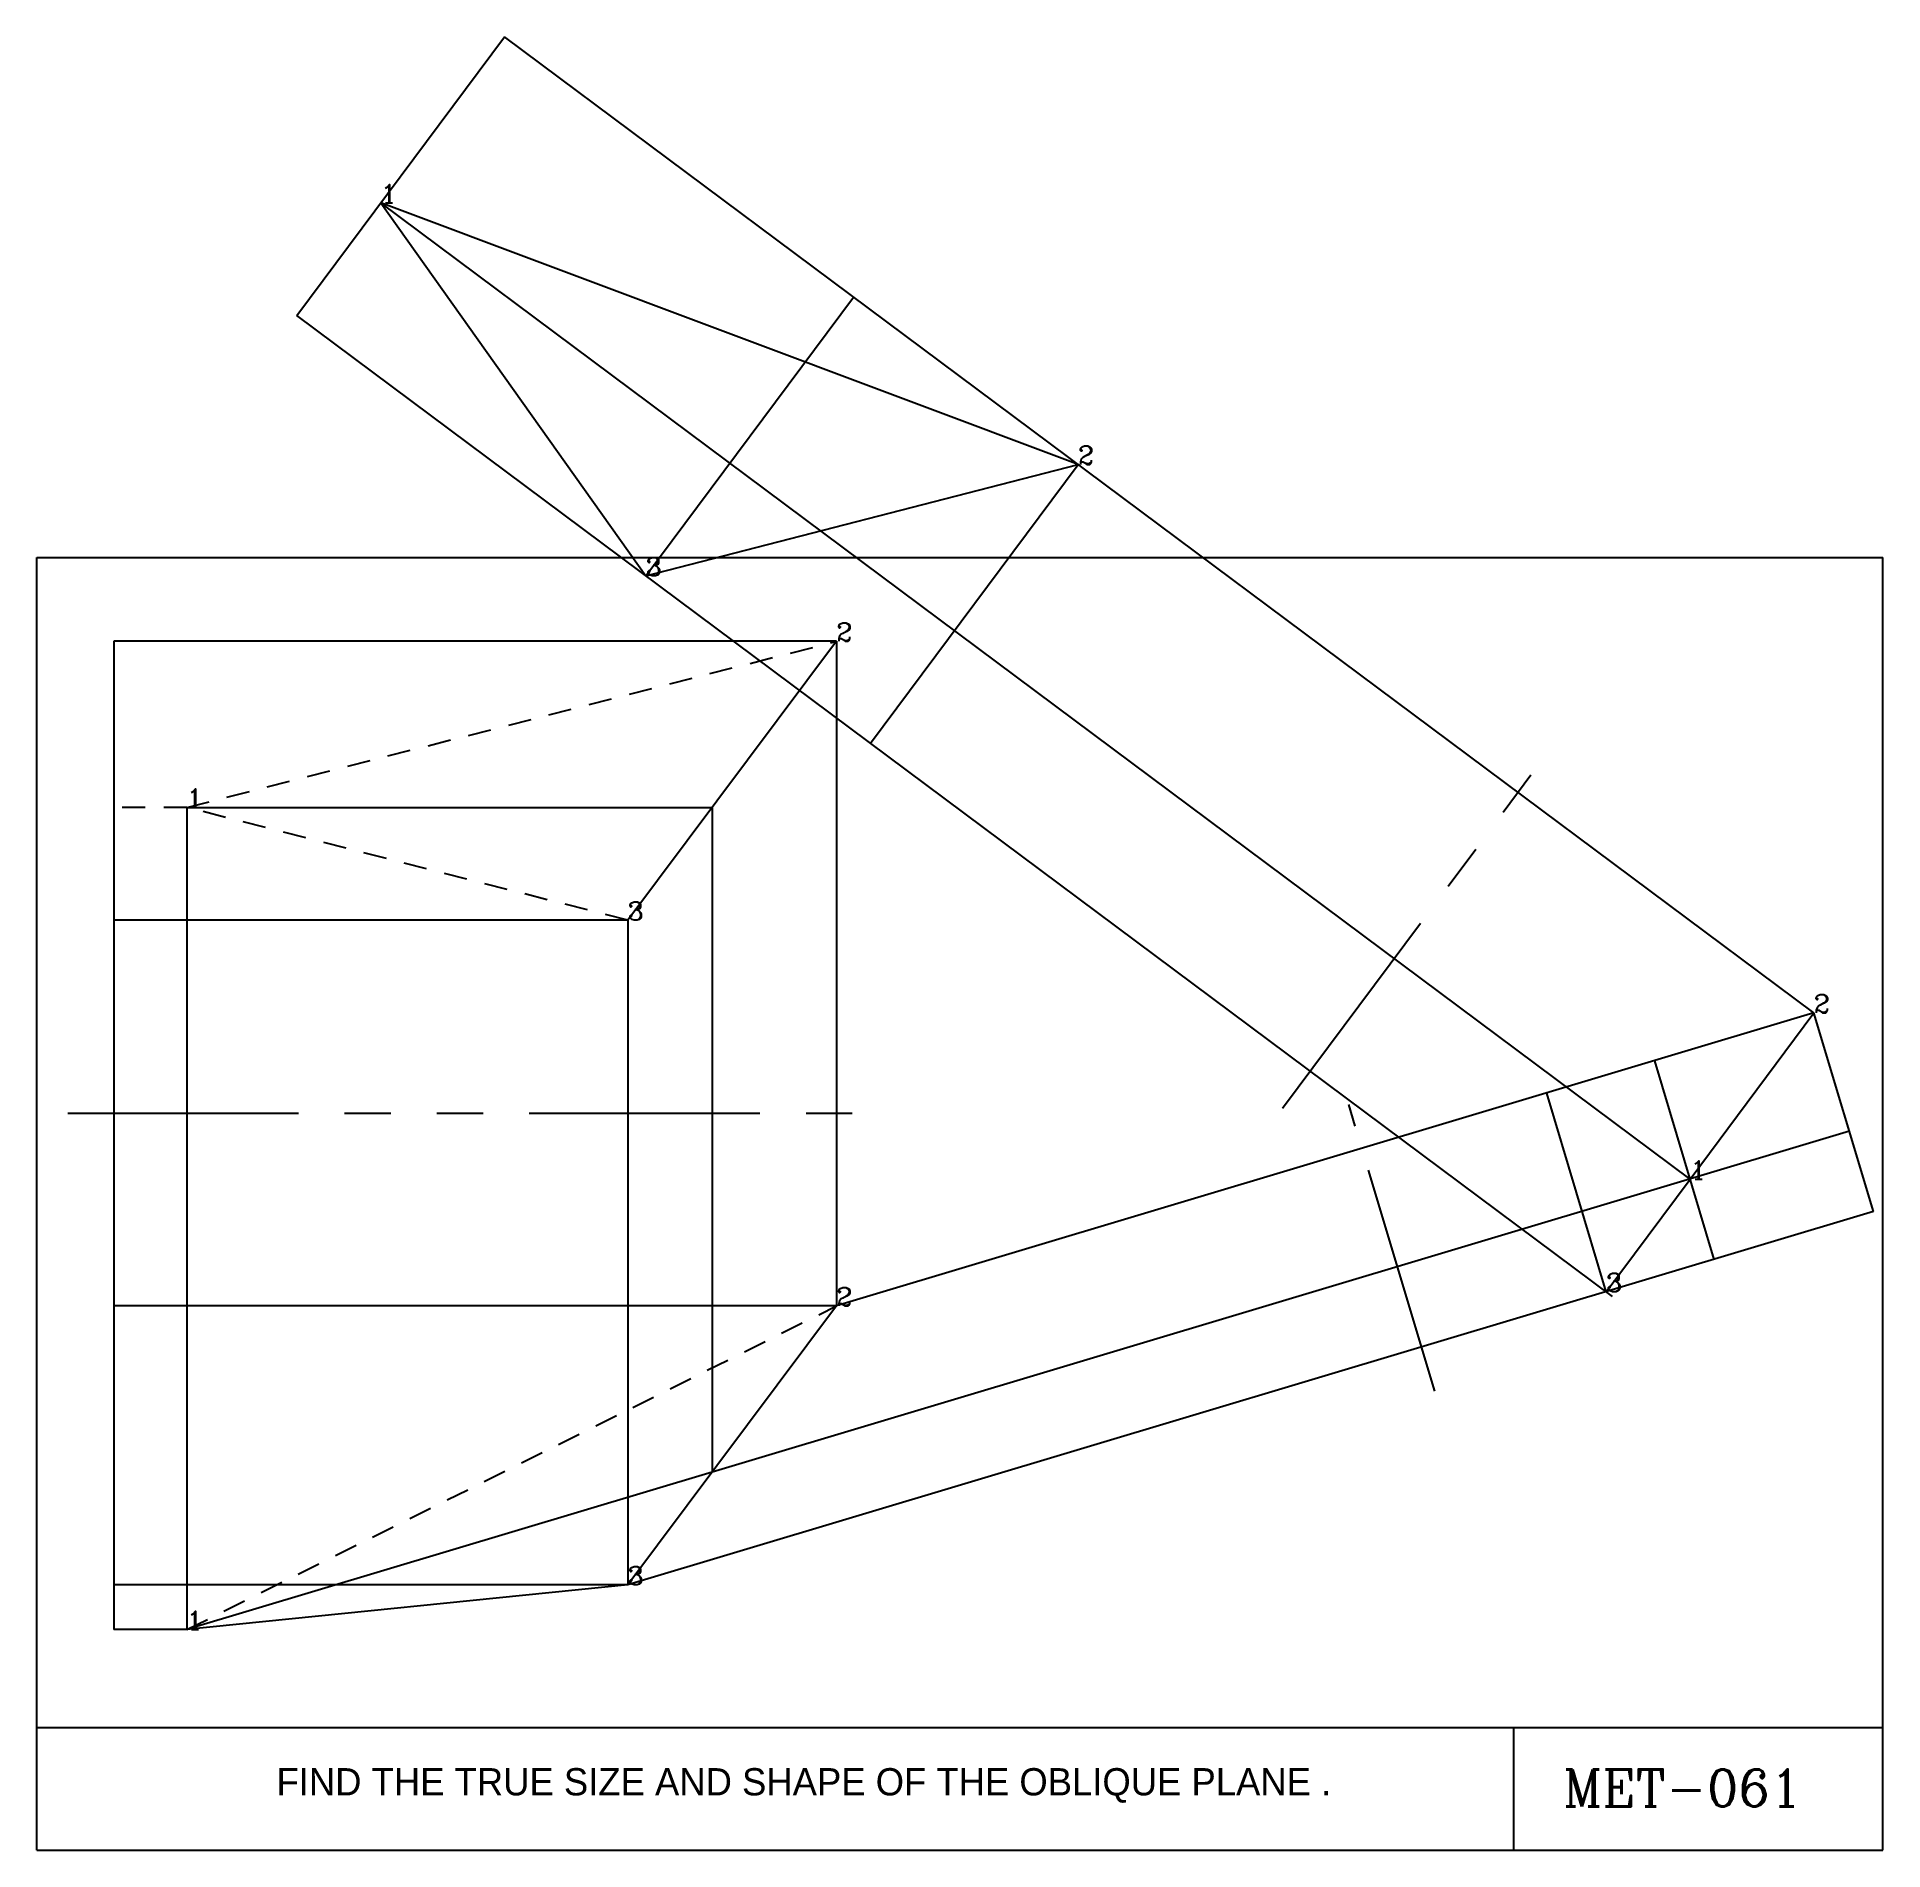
# Model space of a CAD drawing. Extents: x -2.48 to 7.52, y 33.39 to 43.21.
import ezdxf
from ezdxf.enums import TextEntityAlignment as Align

# ---------------------------------------------------------------- set-up
doc = ezdxf.new("R2010")
doc.units = 0
doc.header["$MEASUREMENT"] = 0
doc.linetypes.add('HIDDEN2', pattern=[0.1875, 0.125, -0.0625])
doc.linetypes.add('PHANTOM', pattern=[2.5, 1.25, -0.25, 0.25, -0.25, 0.25, -0.25])
doc.layers.get('0').update_dxf_attribs({"linetype": 'CONTINUOUS'})
for name, color, linetype in [('CON-RED', 11, 'CONTINUOUS'), ('CON-YELLOW', 40, 'CONTINUOUS'), ('DIMENSION', 1, 'CONTINUOUS'), ('GUIDE-LINES', 2, 'CONTINUOUS'), ('HIDDEN-GREEN', 3, 'HIDDEN2'), ('MAGENTA', 6, 'PHANTOM'), ('OBJECT-CYAN', 4, 'CONTINUOUS')]:
    doc.layers.add(name, color=color, linetype=linetype)
doc.styles.add('ROMANC', font='romanc')

msp = doc.modelspace()

# ---------------------------------------------------------------- linework, layer by layer
for p, q in [((-2.481, 40.387), (7.519, 40.387)), ((-2.481, 37.164), (-2.481, 40.387)), ((-2.481, 37.164), (-2.481, 40.387)), ((7.519, 37.164), (7.519, 40.387)), ((-2.481, 33.387), (-2.481, 37.164)), ((-2.481, 34.05), (-2.481, 37.164)), ((7.519, 33.387), (7.519, 37.164)), ((7.519, 34.05), (-2.481, 34.05)), ((5.519, 33.387), (5.519, 34.05)), ((-2.481, 33.387), (7.519, 33.387))]:
    msp.add_line(p, q)
at = {"layer": 'CON-RED'}
for p, q in [((1.85, 39.934), (1.85, 36.334)), ((-1.669, 39.034), (-1.669, 34.581)), ((-2.064, 38.423), (-2.064, 36.334)), ((0.72, 38.423), (0.72, 34.823)), ((7.145, 37.921), (1.85, 36.334)), ((7.467, 36.845), (7.145, 37.921)), ((6.605, 36.586), (6.283, 37.662)), ((6.02, 36.411), (5.698, 37.487)), ((7.337, 37.28), (1.177, 35.434)), ((7.467, 36.845), (0.72, 34.823))]:
    msp.add_line(p, q, dxfattribs=at)
at = {"layer": 'CON-YELLOW'}
for p, q in [((-1.073, 41.698), (0.052, 43.207)), ((7.145, 37.921), (0.052, 43.207)), ((6.475, 37.021), (-0.618, 42.308)), ((0.818, 40.288), (1.943, 41.798)), ((6.053, 36.386), (-1.073, 41.698)), ((2.034, 39.382), (3.159, 40.892))]:
    msp.add_line(p, q, dxfattribs=at)
at = {"layer": 'GUIDE-LINES'}
for p, q in [((-1.669, 39.034), (1.177, 39.034)), ((1.177, 39.034), (1.177, 35.434)), ((1.177, 35.434), (-1.669, 34.581))]:
    msp.add_line(p, q, dxfattribs=at)
at = {"layer": 'HIDDEN-GREEN'}
for p, q in [((-1.669, 39.034), (1.85, 39.934)), ((-1.669, 39.034), (-2.064, 39.034)), ((0.72, 38.423), (-1.669, 39.034)), ((-1.669, 34.581), (1.85, 36.334))]:
    msp.add_line(p, q, dxfattribs=at)
at = {"layer": 'MAGENTA'}
for p, q in [((4.267, 37.406), (5.691, 39.316)), ((5.091, 35.872), (4.625, 37.426)), ((-2.314, 37.378), (2.1, 37.378))]:
    msp.add_line(p, q, dxfattribs=at)
at = {"layer": 'OBJECT-CYAN'}
for p, q in [((3.159, 40.892), (-0.618, 42.308)), ((-0.618, 42.308), (0.818, 40.288)), ((0.818, 40.288), (3.159, 40.892)), ((1.85, 39.934), (-2.064, 39.934)), ((-2.064, 39.934), (-2.064, 38.423)), ((1.85, 39.934), (0.72, 38.423)), ((0.72, 38.423), (-2.064, 38.423)), ((6.475, 37.021), (7.145, 37.921)), ((6.02, 36.411), (6.475, 37.021)), ((-2.064, 36.334), (-2.064, 34.581)), ((1.85, 36.334), (-2.064, 36.334)), ((1.85, 36.334), (0.72, 34.823)), ((0.72, 34.823), (-2.064, 34.823)), ((0.72, 34.823), (-1.669, 34.581)), ((-1.669, 34.581), (-2.064, 34.581))]:
    msp.add_line(p, q, dxfattribs=at)

# ---------------------------------------------------------------- texts
msp.add_text('FIND THE TRUE SIZE AND SHAPE OF THE OBLIQUE PLANE . ', height=0.14758).set_placement((1.701, 33.738), align=Align.MIDDLE)
at = {"style": 'ROMANC'}
msp.add_text('MET-061', height=0.2, dxfattribs=at).set_placement((6.432, 33.724), align=Align.MIDDLE)
at = {"color": 18, "true_color": 0x030303}
msp.add_text('SPRING 2025', height=0.001, dxfattribs=at).set_placement((-2.481, 33.387))
at = {"layer": 'DIMENSION', "style": 'ROMANC'}
for s, p in [('1', (-0.618, 42.308)), ('2', (3.159, 40.892)), ('3', (0.818, 40.288)), ('2', (1.85, 39.934)), ('1', (-1.669, 39.034)), ('3', (0.72, 38.423)), ('2', (7.145, 37.921)), ('1', (6.475, 37.021)), ('3', (6.02, 36.411)), ('2', (1.85, 36.334)), ('3', (0.72, 34.823)), ('1', (-1.669, 34.581))]:
    msp.add_text(s, height=0.1, dxfattribs=at).set_placement(p)

doc.saveas('drawing.dxf')
